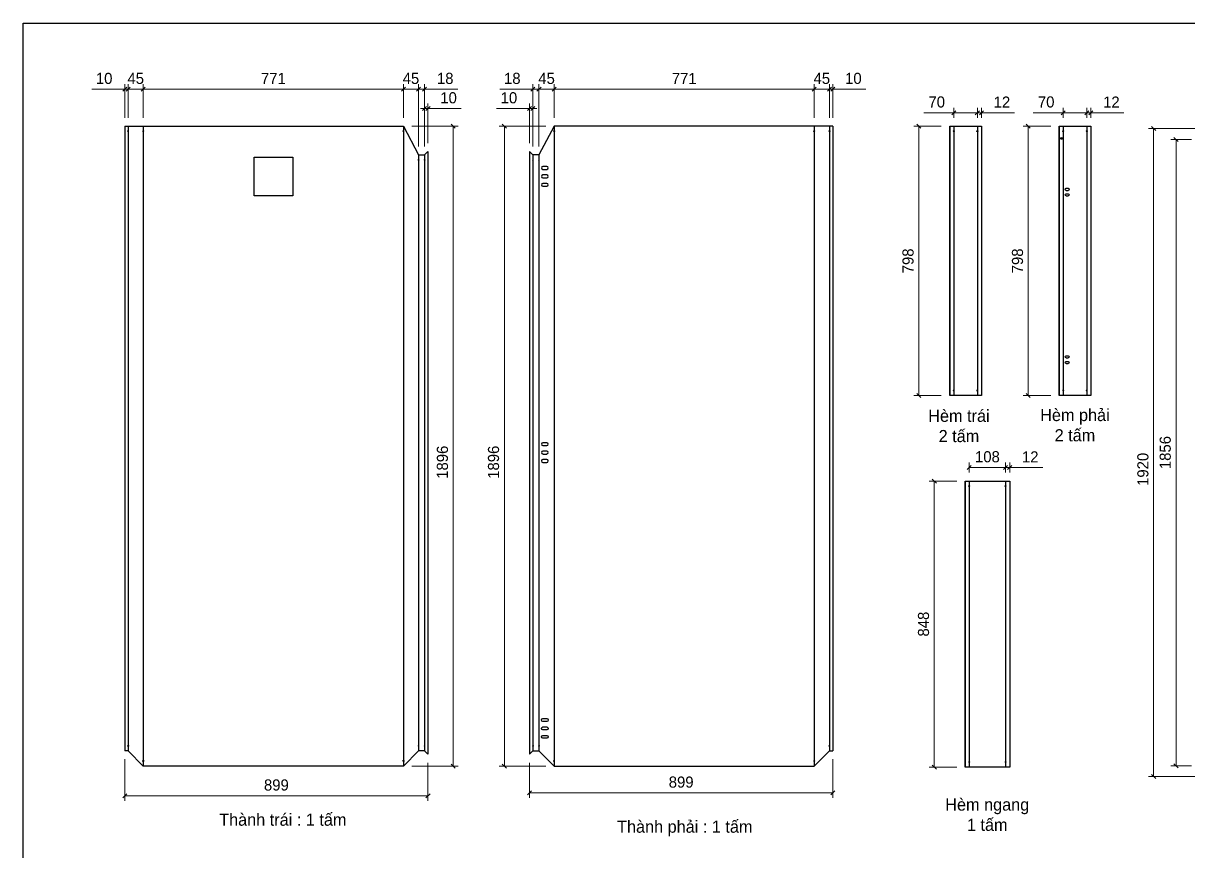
# Model space of a CAD drawing. Header units: millimetres. Extents: x 0 to 6415, y 0 to 4536.
# Drawn here: x 0 to 3455, y 2081 to 4536 of the extents above; entities that cross this region are included whole.
import ezdxf
from ezdxf.enums import TextEntityAlignment as Align

# ---------------------------------------------------------------- set-up
doc = ezdxf.new("R2010")
doc.units = ezdxf.units.MM
doc.layers.add('CNC', color=7, linetype='Continuous')
doc.layers.add('DIM', color=253, linetype='Continuous')
doc.styles.add('Tahoma (Input Text)', font='tahoma.ttf')
doc.dimstyles.new('Dim-33', dxfattribs={"dimtxt": 33, "dimasz": 12, "dimexe": 15, "dimexo": 25, "dimgap": 15, "dimtad": 1, "dimdec": 0, "dimtxsty": 'Standard', "dimblk": 'OBLIQUE', "dimcen": 10, "dimclrd": 5, "dimclre": 5, "dimclrt": 3, "dimazin": 3, "dimtfac": 1, "dimtdec": 0, "dimtmove": 0, "dimatfit": 3, "dimldrblk": 'OPEN30', "dimlwd": 9, "dimlwe": 9})

# ---------------------------------------------------------------- blocks, each defined once
blk = doc.blocks.new('*D1')
at = {"color": 0, "linetype": 'ByBlock', "lineweight": -2}
for p, q in [((1280.4, 4225), (1268.4, 4237)), ((1268.4, 2341), (1280.4, 2329))]:
    blk.add_line(p, q, dxfattribs=at)
at = {"layer": 'Defpoints', "color": 0, "transparency": 16777216}
for p in [(1126.7, 4231), (1126.7, 2335), (1274.4, 2335)]:
    blk.add_point(p, dxfattribs=at)
at = {"layer": 'DIM', "color": 5, "lineweight": 9, "transparency": 16777216}
for p, q in [((1151.7, 4231), (1289.4, 4231)), ((1274.4, 4231), (1274.4, 2335)), ((1151.7, 2335), (1289.4, 2335))]:
    blk.add_line(p, q, dxfattribs=at)
at = {"layer": 'DIM', "color": 3, "transparency": 16777216, "insert": (1242.6, 3235.3), "char_height": 33, "attachment_point": 5, "rotation": 90}
blk.add_mtext('1896', dxfattribs=at)
blk = doc.blocks.new('_Oblique')
at = {"color": 0, "linetype": 'ByBlock', "lineweight": -2}
blk.add_line((-0.5, -0.5), (0.5, 0.5), dxfattribs=at)
blk = doc.blocks.new('_Open30')
at = {"color": 0, "linetype": 'ByBlock', "lineweight": -2}
for p, q in [((-1, 0.27), (0, 0)), ((0, 0), (-1, -0.27)), ((0, 0), (-1, 0))]:
    blk.add_line(p, q, dxfattribs=at)
blk = doc.blocks.new('*D2')
at = {"color": 0, "linetype": 'ByBlock', "lineweight": -2}
for p, q in [((361.7, 4346.8), (349.7, 4334.8)), ((1120.7, 4334.8), (1132.7, 4346.8))]:
    blk.add_line(p, q, dxfattribs=at)
at = {"layer": 'Defpoints', "color": 0, "transparency": 16777216}
for p in [(1126.7, 4340.8), (355.7, 4231), (1126.7, 4231)]:
    blk.add_point(p, dxfattribs=at)
at = {"layer": 'DIM', "color": 5, "lineweight": 9, "transparency": 16777216}
for p, q in [((355.7, 4256), (355.7, 4355.8)), ((1126.7, 4256), (1126.7, 4355.8)), ((355.7, 4340.8), (1126.7, 4340.8))]:
    blk.add_line(p, q, dxfattribs=at)
at = {"layer": 'DIM', "color": 3, "transparency": 16777216, "insert": (741.2, 4372.4), "char_height": 33, "attachment_point": 5}
blk.add_mtext('771', dxfattribs=at)
blk = doc.blocks.new('*D3')
at = {"color": 0, "linetype": 'ByBlock', "lineweight": -2}
for p, q in [((1132.7, 4346.8), (1120.7, 4334.8)), ((1165.7, 4334.8), (1177.7, 4346.8))]:
    blk.add_line(p, q, dxfattribs=at)
at = {"layer": 'Defpoints', "color": 0, "transparency": 16777216}
for p in [(1171.7, 4340.8), (1126.7, 4231), (1171.7, 4146)]:
    blk.add_point(p, dxfattribs=at)
at = {"layer": 'DIM', "color": 5, "lineweight": 9, "transparency": 16777216}
for p, q in [((1126.7, 4256), (1126.7, 4355.8)), ((1171.7, 4171), (1171.7, 4355.8)), ((1126.7, 4340.8), (1171.7, 4340.8))]:
    blk.add_line(p, q, dxfattribs=at)
at = {"layer": 'DIM', "color": 3, "transparency": 16777216, "insert": (1149.2, 4372.6), "char_height": 33, "attachment_point": 5}
blk.add_mtext('45', dxfattribs=at)
blk = doc.blocks.new('*D4')
at = {"color": 0, "linetype": 'ByBlock', "lineweight": -2}
for p, q in [((1165.7, 4334.8), (1177.7, 4346.8)), ((1195.7, 4346.8), (1183.7, 4334.8))]:
    blk.add_line(p, q, dxfattribs=at)
at = {"layer": 'Defpoints', "color": 0, "transparency": 16777216}
for p in [(1189.7, 4340.8), (1171.7, 4146), (1189.7, 4146)]:
    blk.add_point(p, dxfattribs=at)
at = {"layer": 'DIM', "color": 5, "lineweight": 9, "transparency": 16777216}
for p, q in [((1171.7, 4171), (1171.7, 4355.8)), ((1189.7, 4171), (1189.7, 4355.8)), ((1171.7, 4340.8), (1159.7, 4340.8)), ((1171.7, 4340.8), (1189.7, 4340.8)), ((1189.7, 4340.8), (1287.9, 4340.8))]:
    blk.add_line(p, q, dxfattribs=at)
at = {"layer": 'DIM', "color": 3, "transparency": 16777216, "insert": (1250.8, 4372.6), "char_height": 33, "attachment_point": 5}
blk.add_mtext('18', dxfattribs=at)
blk = doc.blocks.new('*D5')
at = {"color": 0, "linetype": 'ByBlock', "lineweight": -2}
for p, q in [((316.7, 4346.8), (304.7, 4334.8)), ((349.7, 4334.8), (361.7, 4346.8))]:
    blk.add_line(p, q, dxfattribs=at)
at = {"layer": 'Defpoints', "color": 0, "transparency": 16777216}
for p in [(310.7, 4340.8), (310.7, 4231), (355.7, 4231)]:
    blk.add_point(p, dxfattribs=at)
at = {"layer": 'DIM', "color": 5, "lineweight": 9, "transparency": 16777216}
for p, q in [((310.7, 4256), (310.7, 4355.8)), ((355.7, 4256), (355.7, 4355.8)), ((355.7, 4340.8), (310.7, 4340.8))]:
    blk.add_line(p, q, dxfattribs=at)
at = {"layer": 'DIM', "color": 3, "transparency": 16777216, "insert": (333.2, 4372.6), "char_height": 33, "attachment_point": 5}
blk.add_mtext('45', dxfattribs=at)
blk = doc.blocks.new('*D6')
at = {"color": 0, "linetype": 'ByBlock', "lineweight": -2}
for p, q in [((294.7, 4334.8), (306.7, 4346.8)), ((316.7, 4346.8), (304.7, 4334.8))]:
    blk.add_line(p, q, dxfattribs=at)
at = {"layer": 'Defpoints', "color": 0, "transparency": 16777216}
for p in [(300.7, 4340.8), (300.7, 4231), (310.7, 4231)]:
    blk.add_point(p, dxfattribs=at)
at = {"layer": 'DIM', "color": 5, "lineweight": 9, "transparency": 16777216}
for p, q in [((300.7, 4256), (300.7, 4355.8)), ((310.7, 4256), (310.7, 4355.8)), ((300.7, 4340.8), (202.7, 4340.8)), ((310.7, 4340.8), (300.7, 4340.8)), ((310.7, 4340.8), (322.7, 4340.8))]:
    blk.add_line(p, q, dxfattribs=at)
at = {"layer": 'DIM', "color": 3, "transparency": 16777216, "insert": (239.7, 4372.6), "char_height": 33, "attachment_point": 5}
blk.add_mtext('10', dxfattribs=at)
blk = doc.blocks.new('*D7')
at = {"color": 0, "linetype": 'ByBlock', "lineweight": -2}
for p, q in [((1183.7, 4277.2), (1195.7, 4289.2)), ((1205.7, 4289.2), (1193.7, 4277.2))]:
    blk.add_line(p, q, dxfattribs=at)
at = {"layer": 'Defpoints', "color": 0, "transparency": 16777216}
for p in [(1199.7, 4283.2), (1189.7, 4146), (1199.7, 4156)]:
    blk.add_point(p, dxfattribs=at)
at = {"layer": 'DIM', "color": 5, "lineweight": 9, "transparency": 16777216}
for p, q in [((1189.7, 4171), (1189.7, 4298.2)), ((1199.7, 4181), (1199.7, 4298.2)), ((1189.7, 4283.2), (1177.7, 4283.2)), ((1189.7, 4283.2), (1199.7, 4283.2)), ((1199.7, 4283.2), (1297.8, 4283.2))]:
    blk.add_line(p, q, dxfattribs=at)
at = {"layer": 'DIM', "color": 3, "transparency": 16777216, "insert": (1260.7, 4315.1), "char_height": 33, "attachment_point": 5}
blk.add_mtext('10', dxfattribs=at)
blk = doc.blocks.new('f3daunguoc')
at = {"layer": 'CNC', "color": 2, "lineweight": -3}
blk.add_circle((0, 0), 1.5, dxfattribs=at)
blk = doc.blocks.new('f2dauxuoi')
at = {"layer": 'CNC', "color": 2, "lineweight": -3}
blk.add_circle((0, 0), 1, dxfattribs=at)
blk = doc.blocks.new('*D21')
at = {"color": 0, "linetype": 'ByBlock', "lineweight": -2}
for p, q in [((2822.2, 4265), (2834.2, 4277)), ((2846.2, 4277), (2834.2, 4265))]:
    blk.add_line(p, q, dxfattribs=at)
at = {"layer": 'Defpoints', "color": 0, "transparency": 16777216}
for p in [(2840.2, 4271), (2828.2, 4231), (2840.2, 4231)]:
    blk.add_point(p, dxfattribs=at)
at = {"layer": 'DIM', "color": 5, "lineweight": 9, "transparency": 16777216}
for p, q in [((2828.2, 4256), (2828.2, 4286)), ((2840.2, 4256), (2840.2, 4286)), ((2828.2, 4271), (2816.2, 4271)), ((2828.2, 4271), (2840.2, 4271)), ((2840.2, 4271), (2938, 4271))]:
    blk.add_line(p, q, dxfattribs=at)
at = {"layer": 'DIM', "color": 3, "transparency": 16777216, "insert": (2901.1, 4302.6), "char_height": 33, "attachment_point": 5}
blk.add_mtext('12', dxfattribs=at)
blk = doc.blocks.new('*D22')
at = {"color": 0, "linetype": 'ByBlock', "lineweight": -2}
for p, q in [((2764.2, 4277), (2752.2, 4265)), ((2822.2, 4265), (2834.2, 4277))]:
    blk.add_line(p, q, dxfattribs=at)
at = {"layer": 'Defpoints', "color": 0, "transparency": 16777216}
for p in [(2758.2, 4271), (2758.2, 4231), (2828.2, 4231)]:
    blk.add_point(p, dxfattribs=at)
at = {"layer": 'DIM', "color": 5, "lineweight": 9, "transparency": 16777216}
for p, q in [((2758.2, 4256), (2758.2, 4286)), ((2828.2, 4256), (2828.2, 4286)), ((2758.2, 4271), (2669.3, 4271)), ((2828.2, 4271), (2758.2, 4271))]:
    blk.add_line(p, q, dxfattribs=at)
at = {"layer": 'DIM', "color": 3, "transparency": 16777216, "insert": (2707.8, 4302.8), "char_height": 33, "attachment_point": 5}
blk.add_mtext('70', dxfattribs=at)
blk = doc.blocks.new('*D23')
at = {"color": 0, "linetype": 'ByBlock', "lineweight": -2}
for p, q in [((2660.8, 4225), (2648.8, 4237)), ((2648.8, 3439), (2660.8, 3427))]:
    blk.add_line(p, q, dxfattribs=at)
at = {"layer": 'Defpoints', "color": 0, "transparency": 16777216}
for p in [(2746.2, 4231), (2654.8, 3433), (2746.2, 3433)]:
    blk.add_point(p, dxfattribs=at)
at = {"layer": 'DIM', "color": 5, "lineweight": 9, "transparency": 16777216}
for p, q in [((2721.2, 4231), (2639.8, 4231)), ((2654.8, 4231), (2654.8, 3433)), ((2721.2, 3433), (2639.8, 3433))]:
    blk.add_line(p, q, dxfattribs=at)
at = {"layer": 'DIM', "color": 3, "transparency": 16777216, "insert": (2622.9, 3832), "char_height": 33, "attachment_point": 5, "rotation": 90}
blk.add_mtext('798', dxfattribs=at)
blk = doc.blocks.new('*D24')
at = {"color": 0, "linetype": 'ByBlock', "lineweight": -2}
for p, q in [((3146.7, 4265), (3158.7, 4277)), ((3170.7, 4277), (3158.7, 4265))]:
    blk.add_line(p, q, dxfattribs=at)
at = {"layer": 'Defpoints', "color": 0, "transparency": 16777216}
for p in [(3164.7, 4271), (3152.7, 4231), (3164.7, 4231)]:
    blk.add_point(p, dxfattribs=at)
at = {"layer": 'DIM', "color": 5, "lineweight": 9, "transparency": 16777216}
for p, q in [((3152.7, 4256), (3152.7, 4286)), ((3164.7, 4256), (3164.7, 4286)), ((3152.7, 4271), (3140.7, 4271)), ((3152.7, 4271), (3164.7, 4271)), ((3164.7, 4271), (3262.5, 4271))]:
    blk.add_line(p, q, dxfattribs=at)
at = {"layer": 'DIM', "color": 3, "transparency": 16777216, "insert": (3225.6, 4302.6), "char_height": 33, "attachment_point": 5}
blk.add_mtext('12', dxfattribs=at)
blk = doc.blocks.new('*D25')
at = {"color": 0, "linetype": 'ByBlock', "lineweight": -2}
for p, q in [((3088.7, 4277), (3076.7, 4265)), ((3146.7, 4265), (3158.7, 4277))]:
    blk.add_line(p, q, dxfattribs=at)
at = {"layer": 'Defpoints', "color": 0, "transparency": 16777216}
for p in [(3082.7, 4271), (3082.7, 4231), (3152.7, 4231)]:
    blk.add_point(p, dxfattribs=at)
at = {"layer": 'DIM', "color": 5, "lineweight": 9, "transparency": 16777216}
for p, q in [((3082.7, 4256), (3082.7, 4286)), ((3152.7, 4256), (3152.7, 4286)), ((3082.7, 4271), (2993.8, 4271)), ((3152.7, 4271), (3082.7, 4271))]:
    blk.add_line(p, q, dxfattribs=at)
at = {"layer": 'DIM', "color": 3, "transparency": 16777216, "insert": (3032.3, 4302.8), "char_height": 33, "attachment_point": 5}
blk.add_mtext('70', dxfattribs=at)
blk = doc.blocks.new('*D26')
at = {"color": 0, "linetype": 'ByBlock', "lineweight": -2}
for p, q in [((2985.3, 4225), (2973.3, 4237)), ((2973.3, 3439), (2985.3, 3427))]:
    blk.add_line(p, q, dxfattribs=at)
at = {"layer": 'Defpoints', "color": 0, "transparency": 16777216}
for p in [(3070.7, 4231), (2979.3, 3433), (3070.7, 3433)]:
    blk.add_point(p, dxfattribs=at)
at = {"layer": 'DIM', "color": 5, "lineweight": 9, "transparency": 16777216}
for p, q in [((3045.7, 4231), (2964.3, 4231)), ((2979.3, 4231), (2979.3, 3433)), ((3045.7, 3433), (2964.3, 3433))]:
    blk.add_line(p, q, dxfattribs=at)
at = {"layer": 'DIM', "color": 3, "transparency": 16777216, "insert": (2947.4, 3832), "char_height": 33, "attachment_point": 5, "rotation": 90}
blk.add_mtext('798', dxfattribs=at)
blk = doc.blocks.new('ovan6x9')
at = {"color": 2}
for p, q in [((2, 6), (8, 6)), ((2, 0), (8, 0))]:
    blk.add_line(p, q, dxfattribs=at)
for centre, start, end in [((2, 3), 90, 270), ((8, 3), 270, 90)]:
    blk.add_arc(centre, 3, start, end, dxfattribs=at)
blk = doc.blocks.new('*D27')
at = {"color": 0, "linetype": 'ByBlock', "lineweight": -2}
for p, q in [((2906.1, 3213.6), (2918.1, 3225.6)), ((2930.1, 3225.6), (2918.1, 3213.6))]:
    blk.add_line(p, q, dxfattribs=at)
at = {"layer": 'Defpoints', "color": 0, "transparency": 16777216}
for p in [(2924.1, 3219.6), (2912.1, 3179.6), (2924.1, 3179.6)]:
    blk.add_point(p, dxfattribs=at)
at = {"layer": 'DIM', "color": 5, "lineweight": 9, "transparency": 16777216}
for p, q in [((2912.1, 3219.6), (2900.1, 3219.6)), ((2912.1, 3204.6), (2912.1, 3234.6)), ((2912.1, 3219.6), (2924.1, 3219.6)), ((2924.1, 3204.6), (2924.1, 3234.6)), ((2924.1, 3219.6), (3022, 3219.6))]:
    blk.add_line(p, q, dxfattribs=at)
at = {"layer": 'DIM', "color": 3, "transparency": 16777216, "insert": (2985, 3251.2), "char_height": 33, "attachment_point": 5}
blk.add_mtext('12', dxfattribs=at)
blk = doc.blocks.new('*D28')
at = {"color": 0, "linetype": 'ByBlock', "lineweight": -2}
for p, q in [((2810.1, 3225.6), (2798.1, 3213.6)), ((2906.1, 3213.6), (2918.1, 3225.6))]:
    blk.add_line(p, q, dxfattribs=at)
at = {"layer": 'Defpoints', "color": 0, "transparency": 16777216}
for p in [(2804.1, 3219.6), (2804.1, 3179.6), (2912.1, 3179.6)]:
    blk.add_point(p, dxfattribs=at)
at = {"layer": 'DIM', "color": 5, "lineweight": 9, "transparency": 16777216}
for p, q in [((2804.1, 3204.6), (2804.1, 3234.6)), ((2912.1, 3219.6), (2804.1, 3219.6)), ((2912.1, 3204.6), (2912.1, 3234.6))]:
    blk.add_line(p, q, dxfattribs=at)
at = {"layer": 'DIM', "color": 3, "transparency": 16777216, "insert": (2858.1, 3251.4), "char_height": 33, "attachment_point": 5}
blk.add_mtext('108', dxfattribs=at)
blk = doc.blocks.new('*D29')
at = {"color": 0, "linetype": 'ByBlock', "lineweight": -2}
for p, q in [((2706.7, 3173.6), (2694.7, 3185.6)), ((2694.7, 2337.6), (2706.7, 2325.6))]:
    blk.add_line(p, q, dxfattribs=at)
at = {"layer": 'Defpoints', "color": 0, "transparency": 16777216}
for p in [(2792.1, 3179.6), (2700.7, 2331.6), (2792.1, 2331.6)]:
    blk.add_point(p, dxfattribs=at)
at = {"layer": 'DIM', "color": 5, "lineweight": 9, "transparency": 16777216}
for p, q in [((2767.1, 3179.6), (2685.7, 3179.6)), ((2700.7, 3179.6), (2700.7, 2331.6)), ((2767.1, 2331.6), (2685.7, 2331.6))]:
    blk.add_line(p, q, dxfattribs=at)
at = {"layer": 'DIM', "color": 3, "transparency": 16777216, "insert": (2668.8, 2755.6), "char_height": 33, "attachment_point": 5, "rotation": 90}
blk.add_mtext('848', dxfattribs=at)
blk = doc.blocks.new('*D33')
at = {"color": 0, "linetype": 'ByBlock', "lineweight": -2}
for p, q in [((3356.9, 4218), (3344.9, 4230)), ((3344.9, 2310), (3356.9, 2298))]:
    blk.add_line(p, q, dxfattribs=at)
at = {"layer": 'Defpoints', "color": 0, "transparency": 16777216}
for p in [(3520.3, 4224), (3350.9, 2304), (3520.3, 2304)]:
    blk.add_point(p, dxfattribs=at)
at = {"layer": 'DIM', "color": 5, "lineweight": 9, "transparency": 16777216}
for p, q in [((3495.3, 4224), (3335.9, 4224)), ((3350.9, 4224), (3350.9, 2304)), ((3495.3, 2304), (3335.9, 2304))]:
    blk.add_line(p, q, dxfattribs=at)
at = {"layer": 'DIM', "color": 3, "transparency": 16777216, "insert": (3319.1, 3214.2), "char_height": 33, "attachment_point": 5, "rotation": 90}
blk.add_mtext('1920', dxfattribs=at)
blk = doc.blocks.new('*D34')
at = {"color": 0, "linetype": 'ByBlock', "lineweight": -2}
for p, q in [((3423.2, 4186), (3411.2, 4198)), ((3411.2, 2342), (3423.2, 2330))]:
    blk.add_line(p, q, dxfattribs=at)
at = {"layer": 'Defpoints', "color": 0, "transparency": 16777216}
for p in [(3488.3, 4192), (3417.2, 2336), (3488.3, 2336)]:
    blk.add_point(p, dxfattribs=at)
at = {"layer": 'DIM', "color": 5, "lineweight": 9, "transparency": 16777216}
for p, q in [((3463.3, 4192), (3402.2, 4192)), ((3417.2, 4192), (3417.2, 2336)), ((3463.3, 2336), (3402.2, 2336))]:
    blk.add_line(p, q, dxfattribs=at)
at = {"layer": 'DIM', "color": 3, "transparency": 16777216, "insert": (3385.4, 3264), "char_height": 33, "attachment_point": 5, "rotation": 90}
blk.add_mtext('1856', dxfattribs=at)
blk = doc.blocks.new('*D52')
at = {"color": 0, "linetype": 'ByBlock', "lineweight": -2}
for p, q in [((1432, 4225), (1420, 4237)), ((1420, 2341), (1432, 2329))]:
    blk.add_line(p, q, dxfattribs=at)
at = {"layer": 'Defpoints', "color": 0, "transparency": 16777216}
for p in [(1573.7, 4231), (1426, 2335), (1573.7, 2335)]:
    blk.add_point(p, dxfattribs=at)
at = {"layer": 'DIM', "color": 5, "lineweight": 9, "transparency": 16777216}
for p, q in [((1548.7, 4231), (1411, 4231)), ((1426, 4231), (1426, 2335)), ((1548.7, 2335), (1411, 2335))]:
    blk.add_line(p, q, dxfattribs=at)
at = {"layer": 'DIM', "color": 3, "transparency": 16777216, "insert": (1394.1, 3235.3), "char_height": 33, "attachment_point": 5, "rotation": 90}
blk.add_mtext('1896', dxfattribs=at)
blk = doc.blocks.new('*D53')
at = {"color": 0, "linetype": 'ByBlock', "lineweight": -2}
for p, q in [((1579.7, 4346.8), (1567.7, 4334.8)), ((2338.7, 4334.8), (2350.7, 4346.8))]:
    blk.add_line(p, q, dxfattribs=at)
at = {"layer": 'Defpoints', "color": 0, "transparency": 16777216}
for p in [(1573.7, 4340.8), (1573.7, 4231), (2344.7, 4231)]:
    blk.add_point(p, dxfattribs=at)
at = {"layer": 'DIM', "color": 5, "lineweight": 9, "transparency": 16777216}
for p, q in [((1573.7, 4256), (1573.7, 4355.8)), ((2344.7, 4256), (2344.7, 4355.8)), ((2344.7, 4340.8), (1573.7, 4340.8))]:
    blk.add_line(p, q, dxfattribs=at)
at = {"layer": 'DIM', "color": 3, "transparency": 16777216, "insert": (1959.2, 4372.4), "char_height": 33, "attachment_point": 5}
blk.add_mtext('771', dxfattribs=at)
blk = doc.blocks.new('*D54')
at = {"color": 0, "linetype": 'ByBlock', "lineweight": -2}
for p, q in [((1534.7, 4346.8), (1522.7, 4334.8)), ((1567.7, 4334.8), (1579.7, 4346.8))]:
    blk.add_line(p, q, dxfattribs=at)
at = {"layer": 'Defpoints', "color": 0, "transparency": 16777216}
for p in [(1528.7, 4340.8), (1573.7, 4231), (1528.7, 4146)]:
    blk.add_point(p, dxfattribs=at)
at = {"layer": 'DIM', "color": 5, "lineweight": 9, "transparency": 16777216}
for p, q in [((1528.7, 4171), (1528.7, 4355.8)), ((1573.7, 4256), (1573.7, 4355.8)), ((1573.7, 4340.8), (1528.7, 4340.8))]:
    blk.add_line(p, q, dxfattribs=at)
at = {"layer": 'DIM', "color": 3, "transparency": 16777216, "insert": (1551.2, 4372.6), "char_height": 33, "attachment_point": 5}
blk.add_mtext('45', dxfattribs=at)
blk = doc.blocks.new('*D55')
at = {"color": 0, "linetype": 'ByBlock', "lineweight": -2}
for p, q in [((1504.7, 4334.8), (1516.7, 4346.8)), ((1534.7, 4346.8), (1522.7, 4334.8))]:
    blk.add_line(p, q, dxfattribs=at)
at = {"layer": 'Defpoints', "color": 0, "transparency": 16777216}
for p in [(1510.7, 4340.8), (1510.7, 4146), (1528.7, 4146)]:
    blk.add_point(p, dxfattribs=at)
at = {"layer": 'DIM', "color": 5, "lineweight": 9, "transparency": 16777216}
for p, q in [((1510.7, 4171), (1510.7, 4355.8)), ((1528.7, 4171), (1528.7, 4355.8)), ((1510.7, 4340.8), (1412.4, 4340.8)), ((1528.7, 4340.8), (1510.7, 4340.8)), ((1528.7, 4340.8), (1540.7, 4340.8))]:
    blk.add_line(p, q, dxfattribs=at)
at = {"layer": 'DIM', "color": 3, "transparency": 16777216, "insert": (1449.6, 4372.6), "char_height": 33, "attachment_point": 5}
blk.add_mtext('18', dxfattribs=at)
blk = doc.blocks.new('*D56')
at = {"color": 0, "linetype": 'ByBlock', "lineweight": -2}
for p, q in [((2350.7, 4346.8), (2338.7, 4334.8)), ((2383.7, 4334.8), (2395.7, 4346.8))]:
    blk.add_line(p, q, dxfattribs=at)
at = {"layer": 'Defpoints', "color": 0, "transparency": 16777216}
for p in [(2389.7, 4340.8), (2344.7, 4231), (2389.7, 4231)]:
    blk.add_point(p, dxfattribs=at)
at = {"layer": 'DIM', "color": 5, "lineweight": 9, "transparency": 16777216}
for p, q in [((2344.7, 4256), (2344.7, 4355.8)), ((2389.7, 4256), (2389.7, 4355.8)), ((2344.7, 4340.8), (2389.7, 4340.8))]:
    blk.add_line(p, q, dxfattribs=at)
at = {"layer": 'DIM', "color": 3, "transparency": 16777216, "insert": (2367.2, 4372.6), "char_height": 33, "attachment_point": 5}
blk.add_mtext('45', dxfattribs=at)
blk = doc.blocks.new('*D57')
at = {"color": 0, "linetype": 'ByBlock', "lineweight": -2}
for p, q in [((2383.7, 4334.8), (2395.7, 4346.8)), ((2405.7, 4346.8), (2393.7, 4334.8))]:
    blk.add_line(p, q, dxfattribs=at)
at = {"layer": 'Defpoints', "color": 0, "transparency": 16777216}
for p in [(2399.7, 4340.8), (2389.7, 4231), (2399.7, 4231)]:
    blk.add_point(p, dxfattribs=at)
at = {"layer": 'DIM', "color": 5, "lineweight": 9, "transparency": 16777216}
for p, q in [((2389.7, 4256), (2389.7, 4355.8)), ((2399.7, 4256), (2399.7, 4355.8)), ((2389.7, 4340.8), (2377.7, 4340.8)), ((2389.7, 4340.8), (2399.7, 4340.8)), ((2399.7, 4340.8), (2497.7, 4340.8))]:
    blk.add_line(p, q, dxfattribs=at)
at = {"layer": 'DIM', "color": 3, "transparency": 16777216, "insert": (2460.7, 4372.6), "char_height": 33, "attachment_point": 5}
blk.add_mtext('10', dxfattribs=at)
blk = doc.blocks.new('*D58')
at = {"color": 0, "linetype": 'ByBlock', "lineweight": -2}
for p, q in [((1494.7, 4277.2), (1506.7, 4289.2)), ((1516.7, 4289.2), (1504.7, 4277.2))]:
    blk.add_line(p, q, dxfattribs=at)
at = {"layer": 'Defpoints', "color": 0, "transparency": 16777216}
for p in [(1500.7, 4283.2), (1500.7, 4156), (1510.7, 4146)]:
    blk.add_point(p, dxfattribs=at)
at = {"layer": 'DIM', "color": 5, "lineweight": 9, "transparency": 16777216}
for p, q in [((1500.7, 4181), (1500.7, 4298.2)), ((1510.7, 4171), (1510.7, 4298.2)), ((1500.7, 4283.2), (1402.6, 4283.2)), ((1510.7, 4283.2), (1500.7, 4283.2)), ((1510.7, 4283.2), (1522.7, 4283.2))]:
    blk.add_line(p, q, dxfattribs=at)
at = {"layer": 'DIM', "color": 3, "transparency": 16777216, "insert": (1439.6, 4315.1), "char_height": 33, "attachment_point": 5}
blk.add_mtext('10', dxfattribs=at)
blk = doc.blocks.new('ovan')
at = {"color": 2}
for p, q in [((14.8, 8.5), (3.3, 8.5)), ((3.3, 0), (14.8, 0))]:
    blk.add_line(p, q, dxfattribs=at)
for centre, start, end in [((3.3, 4.3), 90, 270), ((14.8, 4.3), 270, 90)]:
    blk.add_arc(centre, 4.25, start, end, dxfattribs=at)
blk = doc.blocks.new('*D59')
at = {"color": 0, "linetype": 'ByBlock', "lineweight": -2}
for p, q in [((306.7, 2252.8), (294.7, 2240.8)), ((1193.7, 2240.8), (1205.7, 2252.8))]:
    blk.add_line(p, q, dxfattribs=at)
at = {"layer": 'Defpoints', "color": 0, "ltscale": 3, "transparency": 16777216}
for p in [(300.7, 2380), (1199.7, 2370), (1199.7, 2246.8)]:
    blk.add_point(p, dxfattribs=at)
at = {"layer": 'DIM', "color": 5, "lineweight": 9, "ltscale": 3, "transparency": 16777216}
for p, q in [((300.7, 2355), (300.7, 2231.8)), ((1199.7, 2345), (1199.7, 2231.8)), ((300.7, 2246.8), (1199.7, 2246.8))]:
    blk.add_line(p, q, dxfattribs=at)
at = {"layer": 'DIM', "color": 3, "ltscale": 3, "transparency": 16777216, "insert": (750.2, 2278.7), "char_height": 33, "attachment_point": 5}
blk.add_mtext('899', dxfattribs=at)
blk = doc.blocks.new('*D60')
at = {"color": 0, "linetype": 'ByBlock', "lineweight": -2}
for p, q in [((1506.7, 2261.4), (1494.7, 2249.4)), ((2393.7, 2249.4), (2405.7, 2261.4))]:
    blk.add_line(p, q, dxfattribs=at)
at = {"layer": 'Defpoints', "color": 0, "ltscale": 3, "transparency": 16777216}
for p in [(1500.7, 2370), (2399.7, 2380), (2399.7, 2255.4)]:
    blk.add_point(p, dxfattribs=at)
at = {"layer": 'DIM', "color": 5, "lineweight": 9, "ltscale": 3, "transparency": 16777216}
for p, q in [((2399.7, 2355), (2399.7, 2240.4)), ((1500.7, 2345), (1500.7, 2240.4)), ((1500.7, 2255.4), (2399.7, 2255.4))]:
    blk.add_line(p, q, dxfattribs=at)
at = {"layer": 'DIM', "color": 3, "ltscale": 3, "transparency": 16777216, "insert": (1950.2, 2287.3), "char_height": 33, "attachment_point": 5}
blk.add_mtext('899', dxfattribs=at)
blk = doc.blocks.new('khungtenAsean2')
at = {"color": 7}
blk.add_lwpolyline([(0, 0), (2970, 0), (2970, -2100), (0, -2100)], close=True, dxfattribs=at)
at = {"color": 1, "style": 'Tahoma (Input Text)', "flags": 8}
for tag, p in [('#01', (137.1, -2021.3)), ('#03', (506.6, -2019.3)), ('#05', (1106.6, -2021.3)), ('#07', (1834.7, -2021.3)), ('#09', (2146.7, -2021.3)), ('#02', (98.5, -2081.3)), ('#04', (486.1, -2081.3)), ('#06', (1065.3, -2081.3)), ('#08', (1817.4, -2081.3)), ('#10', (2146.7, -2081.3))]:
    blk.add_attdef(tag, p, '', height=25, dxfattribs=at)
blk.add_attdef('#11', text='', height=25, dxfattribs=at).set_placement((2915, -2067.3), align=Align.CENTER)

msp = doc.modelspace()

# ---------------------------------------------------------------- linework, layer by layer
at = {"color": 7}
for p, q in [((300.7, 4231), (300.7, 2380)), ((310.7, 4231), (310.7, 2380)), ((310.7, 4231), (355.7, 4231)), ((355.7, 4231), (355.7, 2335)), ((1126.7, 4231), (1126.7, 2335)), ((1126.7, 4231), (1171.7, 4146)), ((1573.7, 4231), (1528.7, 4146)), ((1573.7, 4231), (1573.7, 2335)), ((2344.7, 4231), (2344.7, 2335)), ((2389.7, 4231), (2344.7, 4231)), ((2389.7, 4231), (2389.7, 2380)), ((2399.7, 4231), (2399.7, 2380)), ((2746.2, 4231), (2746.2, 3433)), ((2758.2, 4231), (2758.2, 3433)), ((2828.2, 4231), (2828.2, 3433)), ((2840.2, 4231), (2840.2, 3433)), ((3070.7, 4231), (3070.7, 3433)), ((3082.7, 4231), (3082.7, 3433)), ((3152.7, 4231), (3152.7, 3433)), ((3164.7, 4231), (3164.7, 3433)), ((1171.7, 4146), (1189.7, 4146)), ((1171.7, 4146), (1171.7, 2380)), ((1189.7, 4146), (1199.7, 4156)), ((1189.7, 4146), (1189.7, 2380)), ((1199.7, 4156), (1199.7, 2370)), ((1500.7, 4156), (1500.7, 2370)), ((1510.7, 4146), (1500.7, 4156)), ((1528.7, 4146), (1510.7, 4146)), ((1510.7, 4146), (1510.7, 2380)), ((1528.7, 4146), (1528.7, 2380)), ((2792.1, 3179.6), (2792.1, 2331.6)), ((2804.1, 3179.6), (2804.1, 2331.6)), ((2912.1, 3179.6), (2912.1, 2331.6)), ((2924.1, 3179.6), (2924.1, 2331.6)), ((310.7, 2380), (355.7, 2335)), ((1126.7, 2335), (1171.7, 2380)), ((1189.7, 2380), (1171.7, 2380)), ((1199.7, 2370), (1189.7, 2380)), ((1500.7, 2370), (1510.7, 2380)), ((1510.7, 2380), (1528.7, 2380)), ((1573.7, 2335), (1528.7, 2380)), ((2389.7, 2380), (2344.7, 2335))]:
    msp.add_line(p, q, dxfattribs=at)
for points in [[(300.7, 4231), (310.7, 4231)], [(355.7, 4231), (1126.7, 4231)], [(2344.7, 4231), (1573.7, 4231)], [(2399.7, 4231), (2389.7, 4231)], [(310.7, 2380), (300.7, 2380)], [(2389.7, 2380), (2399.7, 2380)], [(1126.7, 2335), (355.7, 2335)], [(1573.7, 2335), (2344.7, 2335)]]:
    msp.add_lwpolyline(points, dxfattribs=at)
for points in [[(2840.2, 3433), (2746.2, 3433), (2746.2, 4231), (2840.2, 4231)], [(3164.7, 3433), (3070.7, 3433), (3070.7, 4231), (3164.7, 4231)], [(2924.1, 2331.6), (2792.1, 2331.6), (2792.1, 3179.6), (2924.1, 3179.6)]]:
    msp.add_lwpolyline(points, close=True)
at = {"color": 2, "ltscale": 3}
msp.add_lwpolyline([(684, 4139.8), (799, 4139.8), (799, 4024.8), (684, 4024.8)], close=True, dxfattribs=at)
at = {"color": 3}
msp.add_circle((3077.6, 4194.9), 2.5, dxfattribs=at)

# ---------------------------------------------------------------- block references
at = {"color": 7, "xscale": 2.159999999999854, "yscale": 2.159999999999854, "zscale": 2.159999999999854}
msp.add_blockref('khungtenAsean2', (0, 4536), dxfattribs=at)
at = {"lineweight": -3, "xscale": -1, "rotation": 180}
for name, p in [('f3daunguoc', (310.7, 4216)), ('f3daunguoc', (355.7, 4216)), ('f3daunguoc', (1126.7, 4216)), ('f2dauxuoi', (1171.7, 2395)), ('f2dauxuoi', (1189.7, 2395))]:
    msp.add_blockref(name, p, dxfattribs=at)
at = {"lineweight": -3, "rotation": 180}
for name, p in [('f3daunguoc', (1573.7, 4216)), ('f3daunguoc', (2344.7, 4216)), ('f3daunguoc', (2389.7, 4216)), ('f3daunguoc', (2758.2, 4216)), ('f3daunguoc', (2828.2, 4216)), ('f3daunguoc', (3082.7, 4216)), ('f3daunguoc', (3152.7, 4216)), ('f3daunguoc', (2804.1, 3164.6)), ('f3daunguoc', (2912.1, 3164.6)), ('f2dauxuoi', (1510.7, 2395)), ('f2dauxuoi', (1528.7, 2395))]:
    msp.add_blockref(name, p, dxfattribs=at)
at = {"lineweight": -3}
for name, p in [('f2dauxuoi', (1171.7, 4131)), ('f2dauxuoi', (1189.7, 4131)), ('f3daunguoc', (310.7, 2395)), ('f3daunguoc', (355.7, 2350)), ('f3daunguoc', (1126.7, 2350))]:
    msp.add_blockref(name, p, dxfattribs=at)
at = {"lineweight": -3, "xscale": -1}
for name, p in [('f2dauxuoi', (1510.7, 4131)), ('f2dauxuoi', (1528.7, 4131)), ('f3daunguoc', (2758.2, 3448)), ('f3daunguoc', (2828.2, 3448)), ('f3daunguoc', (3082.7, 3448)), ('f3daunguoc', (3152.7, 3448)), ('f3daunguoc', (2389.7, 2395)), ('f3daunguoc', (1573.7, 2350)), ('f3daunguoc', (2344.7, 2350)), ('f3daunguoc', (2804.1, 2346.6)), ('f3daunguoc', (2912.1, 2346.6))]:
    msp.add_blockref(name, p, dxfattribs=at)
at = {"color": 2}
for p in [(1537.2, 4103.2), (1537.2, 4078.2), (1537.2, 4053.2), (1537.2, 3284.7), (1537.2, 3259.7), (1537.2, 3234.7)]:
    msp.add_blockref('ovan', p, dxfattribs=at)
at = {"color": 7, "xscale": -1, "rotation": 180}
for p in [(3089.7, 4047), (3089.7, 4030.5), (3089.7, 3550.5), (3089.7, 3534)]:
    msp.add_blockref('ovan6x9', p, dxfattribs=at)
at = {"color": 2, "xscale": -1, "rotation": 180}
for p in [(1537.2, 2475.8), (1537.2, 2450.8), (1537.2, 2425.8)]:
    msp.add_blockref('ovan', p, dxfattribs=at)

# ---------------------------------------------------------------- texts
at = {"color": 2, "char_height": 36, "width": 775, "attachment_point": 5}
for s, insert in [('Hèm trái\\P2 tấm', (2773.7, 3342.7)), ('Hèm phải \\P2 tấm', (3117.6, 3345)), ('Hèm ngang\\P1 tấm', (2857.6, 2190.7)), ('Thành trái : 1 tấm', (769.3, 2175.9)), ('Thành phải : 1 tấm', (1960.9, 2150))]:
    msp.add_mtext(s, dxfattribs=dict(at, insert=insert))

# ---------------------------------------------------------------- dimensions: what is measured, and where the dimension line sits
at = {"layer": 'DIM', "color": 7}
for base, p1, p2, picture, middle in [((300.7, 4340.8), (310.7, 4231), (300.7, 4231), '*D6', (239.7, 4340.8)), ((310.7, 4340.8), (355.7, 4231), (310.7, 4231), '*D5', (333.2, 4340.8)), ((1126.7, 4340.8), (355.7, 4231), (1126.7, 4231), '*D2', (741.2, 4340.8)), ((1171.7, 4340.8), (1126.7, 4231), (1171.7, 4146), '*D3', (1149.2, 4340.8))]:
    dim = msp.add_linear_dim(base=base, p1=p1, p2=p2, dimstyle='Dim-33', dxfattribs=at)
    dim.commit()
    dim.dimension.update_dxf_attribs({"geometry": picture, "text_midpoint": middle, "dimtype": 160})
for base, p1, p2, picture, middle in [((1189.7, 4340.8), (1171.7, 4146), (1189.7, 4146), '*D4', (1250.8, 4372.6)), ((1199.7, 4283.2), (1189.7, 4146), (1199.7, 4156), '*D7', (1260.7, 4315.1))]:
    dim = msp.add_linear_dim(base=base, p1=p1, p2=p2, dimstyle='Dim-33', dxfattribs=at)
    dim.commit()
    dim.dimension.update_dxf_attribs({"geometry": picture, "text_midpoint": middle})
for base, p1, p2, picture, middle in [((1510.7, 4340.8), (1528.7, 4146), (1510.7, 4146), '*D55', (1449.6, 4372.6)), ((1500.7, 4283.2), (1510.7, 4146), (1500.7, 4156), '*D58', (1439.6, 4315.1))]:
    dim = msp.add_linear_dim(base=base, p1=p1, p2=p2, angle=180, dimstyle='Dim-33', dxfattribs=at)
    dim.commit()
    dim.dimension.update_dxf_attribs({"geometry": picture, "text_midpoint": middle})
for base, p1, p2, angle, picture, middle in [((1528.7, 4340.8), (1573.7, 4231), (1528.7, 4146), 180, '*D54', (1551.2, 4340.8)), ((1573.7, 4340.8), (2344.7, 4231), (1573.7, 4231), 180, '*D53', (1959.2, 4340.8)), ((2389.7, 4340.8), (2344.7, 4231), (2389.7, 4231), 180, '*D56', (2367.2, 4340.8)), ((2399.7, 4340.8), (2389.7, 4231), (2399.7, 4231), 180, '*D57', (2460.7, 4340.8)), ((1274.4, 2335), (1126.7, 4231), (1126.7, 2335), 90, '*D1', (1274.4, 3235.3)), ((1426, 2335), (1573.7, 4231), (1573.7, 2335), 90, '*D52', (1426, 3235.3))]:
    dim = msp.add_linear_dim(base=base, p1=p1, p2=p2, angle=angle, dimstyle='Dim-33', dxfattribs=at)
    dim.commit()
    dim.dimension.update_dxf_attribs({"geometry": picture, "text_midpoint": middle, "dimtype": 160})
at = {"layer": 'DIM'}
for base, p1, p2, picture, middle in [((2758.2, 4271), (2828.2, 4231), (2758.2, 4231), '*D22', (2707.8, 4302.8)), ((2840.2, 4271), (2828.2, 4231), (2840.2, 4231), '*D21', (2901.1, 4302.6)), ((3082.7, 4271), (3152.7, 4231), (3082.7, 4231), '*D25', (3032.3, 4302.8)), ((3164.7, 4271), (3152.7, 4231), (3164.7, 4231), '*D24', (3225.6, 4302.6)), ((2804.1, 3219.6), (2912.1, 3179.6), (2804.1, 3179.6), '*D28', (2858.1, 3251.4)), ((2924.1, 3219.6), (2912.1, 3179.6), (2924.1, 3179.6), '*D27', (2985, 3251.2))]:
    dim = msp.add_linear_dim(base=base, p1=p1, p2=p2, dimstyle='Dim-33', dxfattribs=at)
    dim.commit()
    dim.dimension.update_dxf_attribs({"geometry": picture, "text_midpoint": middle})
for base, p1, p2, picture, middle in [((2654.8, 3433), (2746.2, 4231), (2746.2, 3433), '*D23', (2622.9, 3832)), ((2979.3, 3433), (3070.7, 4231), (3070.7, 3433), '*D26', (2947.4, 3832)), ((3417.2, 2336), (3488.3, 4192), (3488.3, 2336), '*D34', (3385.4, 3264)), ((2700.7, 2331.6), (2792.1, 3179.6), (2792.1, 2331.6), '*D29', (2668.8, 2755.6))]:
    dim = msp.add_linear_dim(base=base, p1=p1, p2=p2, angle=90, dimstyle='Dim-33', dxfattribs=at)
    dim.commit()
    dim.dimension.update_dxf_attribs({"geometry": picture, "text_midpoint": middle})
dim = msp.add_linear_dim(base=(3350.9, 2304), p1=(3520.3, 4224), p2=(3520.3, 2304), angle=90, dimstyle='Dim-33', dxfattribs=at)
dim.commit()
dim.dimension.update_dxf_attribs({"geometry": '*D33', "text_midpoint": (3350.9, 3214.2), "dimtype": 160})
at = {"layer": 'DIM', "ltscale": 3}
for base, p1, p2, picture, middle in [((1199.7, 2246.8), (300.7, 2380), (1199.7, 2370), '*D59', (750.2, 2278.7)), ((2399.7, 2255.4), (1500.7, 2370), (2399.7, 2380), '*D60', (1950.2, 2287.3))]:
    dim = msp.add_linear_dim(base=base, p1=p1, p2=p2, dimstyle='Dim-33', dxfattribs=at)
    dim.commit()
    dim.dimension.update_dxf_attribs({"geometry": picture, "text_midpoint": middle})

doc.saveas('drawing.dxf')
